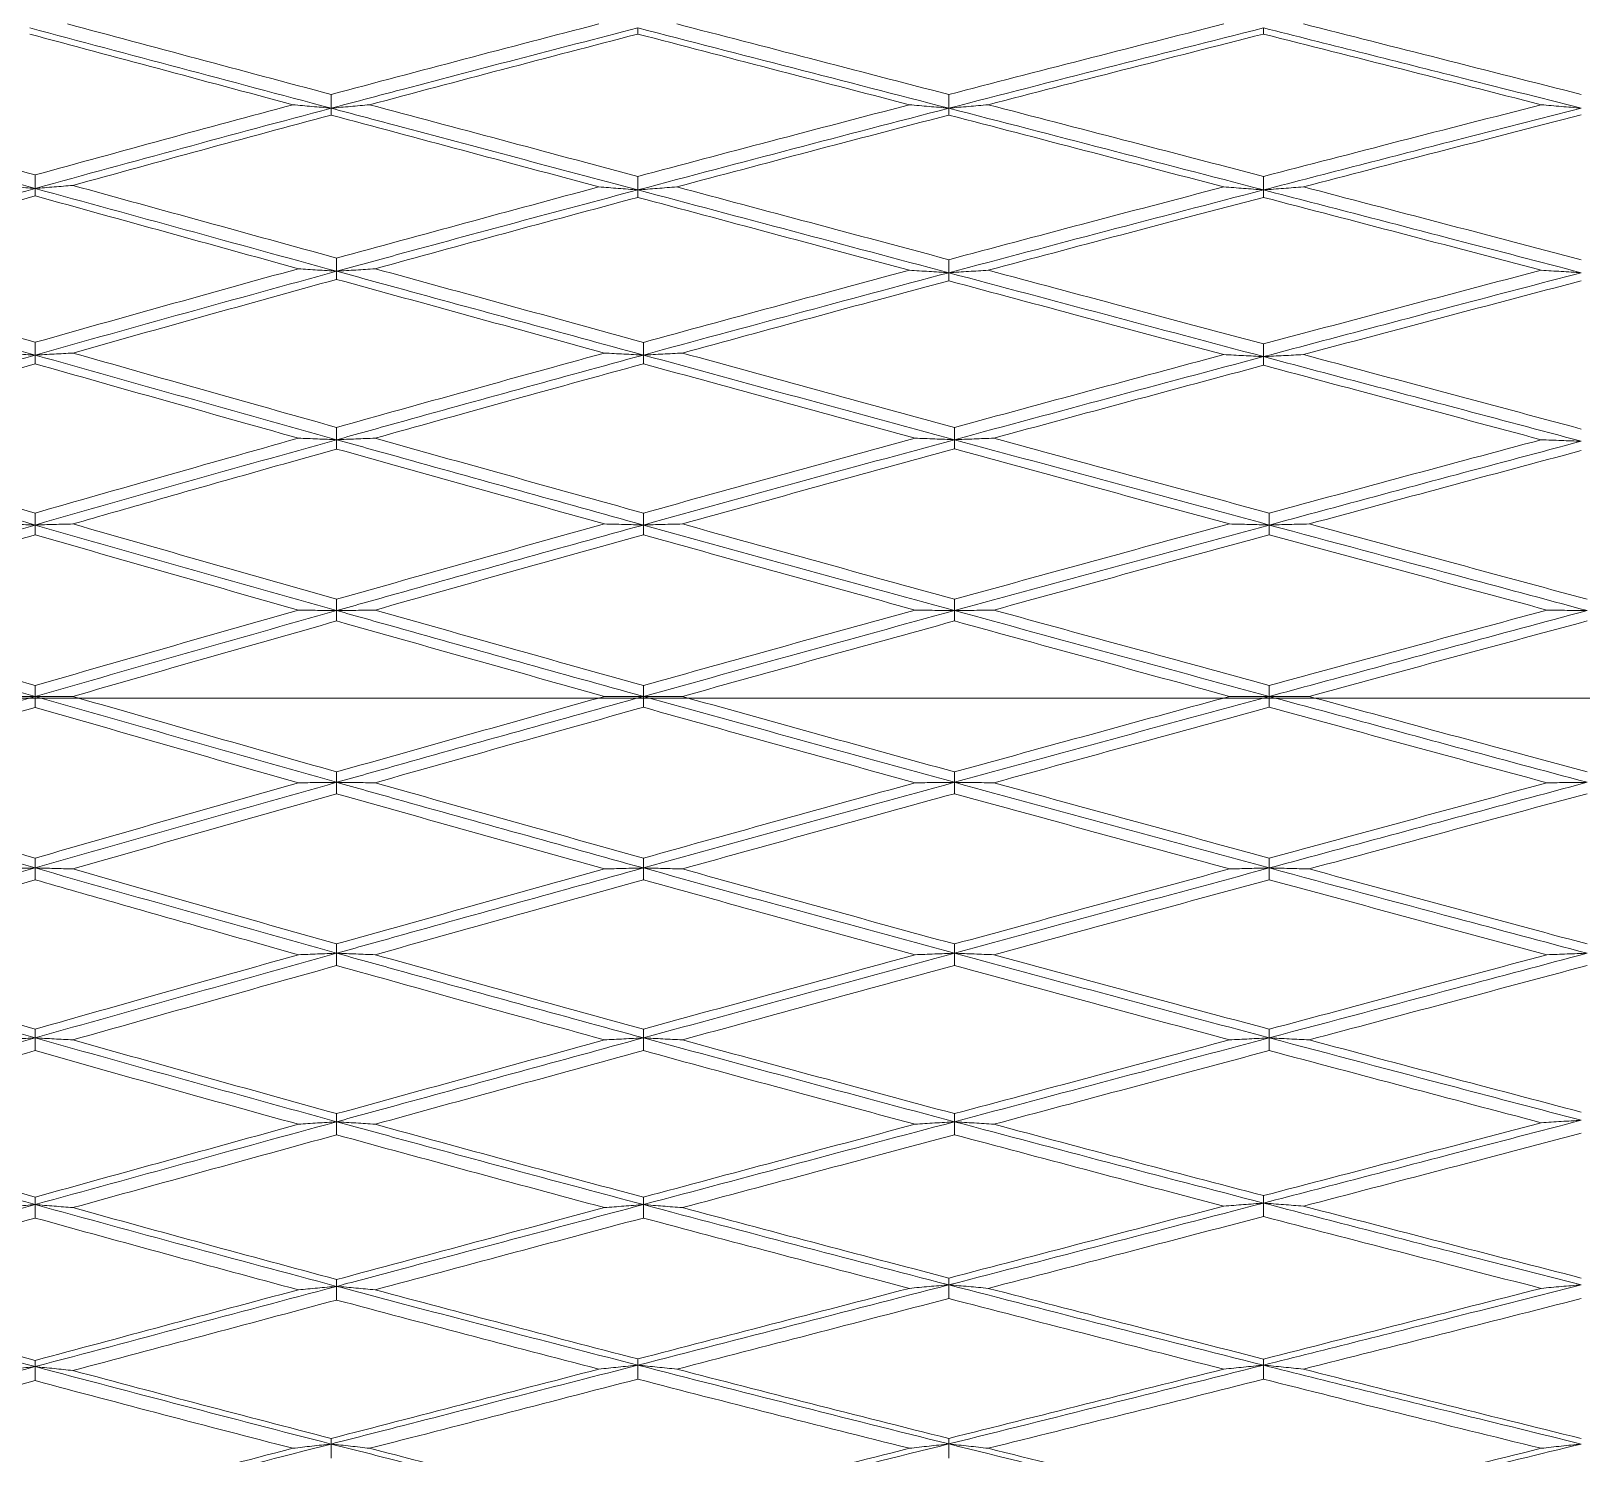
# Model space of a CAD drawing. Extents: x 4138 to 4928, y 0 to 579.
# Drawn here: x 4624.04 to 4638.78, y 193.85 to 207.39 of the extents above; entities that cross this region are included whole.
import ezdxf

# ---------------------------------------------------------------- set-up
doc = ezdxf.new("R2010")
doc.units = 0
doc.header["$LTSCALE"] = 10
doc.header["$MEASUREMENT"] = 0
doc.linetypes.add('CENTER', pattern=[2, 1.25, -0.25, 0.25, -0.25])
doc.layers.add('1', color=7, linetype='CONTINUOUS')
doc.layers.add('BODY', color=7, linetype='CONTINUOUS')

msp = doc.modelspace()

# ---------------------------------------------------------------- linework, layer by layer
at = {"layer": '1', "color": 7, "linetype": 'Continuous', "lineweight": 18}
for p, q in [((4624.437, 201.056), (4624.489, 201.041)), ((4629.441, 201.041), (4629.494, 201.056)), ((4630.288, 201.041), (4630.235, 201.056)), ((4635.386, 201.041), (4635.441, 201.056)), ((4636.253, 201.041), (4636.198, 201.056))]:
    msp.add_line(p, q, dxfattribs=at)
at = {"layer": '1', "color": 7, "linetype": 'Continuous', "lineweight": 13}
for p, q in [((4629.441, 201.041), (4624.489, 201.041)), ((4635.386, 201.041), (4630.288, 201.041)), ((4641.449, 201.041), (4636.253, 201.041))]:
    msp.add_line(p, q, dxfattribs=at)
at = {"layer": '1', "color": 7, "linetype": 'Continuous', "lineweight": 18}
for points in [[(4624.027, 207.416), (4624.974, 207.164), (4625.93, 206.909), (4626.894, 206.652)], [(4626.53, 206.685), (4626.095, 206.802), (4625.243, 207.031), (4624.426, 207.25), (4624.027, 207.357)], [(4626.894, 206.783), (4626.46, 206.899), (4625.607, 207.127), (4624.788, 207.346), (4624.386, 207.454)], [(4626.894, 206.783), (4627.311, 206.894), (4628.152, 207.118), (4629.009, 207.342), (4629.441, 207.454)], [(4629.811, 207.358), (4629.379, 207.245), (4628.522, 207.021), (4627.678, 206.797), (4627.26, 206.685)], [(4629.811, 207.358), (4629.811, 207.367), (4629.811, 207.387), (4629.811, 207.406), (4629.811, 207.416)], [(4632.77, 206.652), (4631.778, 206.909), (4630.791, 207.164), (4629.811, 207.416)], [(4632.395, 206.685), (4631.95, 206.801), (4631.074, 207.029), (4630.227, 207.249), (4629.811, 207.358)], [(4630.182, 207.454), (4630.6, 207.346), (4631.449, 207.126), (4632.325, 206.898), (4632.77, 206.783)], [(4632.77, 206.783), (4633.186, 206.891), (4634.038, 207.111), (4634.93, 207.338), (4635.386, 207.454)], [(4635.765, 207.416), (4634.762, 207.164), (4633.763, 206.909), (4632.77, 206.652)], [(4635.765, 207.358), (4635.309, 207.242), (4634.416, 207.014), (4633.563, 206.794), (4633.145, 206.685)], [(4635.765, 207.416), (4635.765, 207.406), (4635.765, 207.387), (4635.765, 207.367), (4635.765, 207.358)], [(4638.407, 206.685), (4637.958, 206.8), (4637.068, 207.027), (4636.197, 207.248), (4635.765, 207.358)], [(4636.144, 207.454), (4636.576, 207.344), (4637.45, 207.123), (4638.339, 206.897), (4638.788, 206.783)], [(4626.894, 206.652), (4626.894, 206.674), (4626.894, 206.717), (4626.894, 206.761), (4626.894, 206.783)], [(4632.77, 206.783), (4632.77, 206.761), (4632.77, 206.717), (4632.77, 206.674), (4632.77, 206.652)], [(4624.078, 205.889), (4623.131, 206.15), (4622.193, 206.409), (4621.265, 206.666)], [(4621.618, 206.699), (4622.029, 206.585), (4622.85, 206.357), (4623.669, 206.13), (4624.078, 206.017)], [(4624.078, 206.017), (4624.487, 206.13), (4625.305, 206.355), (4626.121, 206.576), (4626.53, 206.685)], [(4626.894, 206.652), (4625.947, 206.4), (4625.008, 206.145), (4624.078, 205.889)], [(4626.53, 206.685), (4626.59, 206.68), (4626.711, 206.669), (4626.833, 206.658), (4626.894, 206.652)], [(4627.26, 206.685), (4627.199, 206.68), (4627.077, 206.669), (4626.955, 206.658), (4626.894, 206.652)], [(4626.894, 206.652), (4626.894, 206.641), (4626.894, 206.62), (4626.894, 206.598), (4626.894, 206.587)], [(4629.811, 206.003), (4629.37, 206.121), (4628.503, 206.353), (4627.669, 206.576), (4627.26, 206.685)], [(4629.811, 206.003), (4630.223, 206.113), (4631.067, 206.337), (4631.946, 206.568), (4632.395, 206.685)], [(4632.77, 206.652), (4631.778, 206.395), (4630.791, 206.136), (4629.811, 205.875)], [(4632.77, 206.652), (4632.707, 206.658), (4632.582, 206.669), (4632.458, 206.68), (4632.395, 206.685)], [(4632.77, 206.652), (4632.833, 206.658), (4632.958, 206.669), (4633.083, 206.68), (4633.145, 206.685)], [(4632.77, 206.587), (4632.77, 206.598), (4632.77, 206.62), (4632.77, 206.641), (4632.77, 206.652)], [(4635.765, 205.875), (4634.762, 206.136), (4633.763, 206.395), (4632.77, 206.652)], [(4633.145, 206.685), (4633.57, 206.575), (4634.43, 206.351), (4635.316, 206.12), (4635.765, 206.003)], [(4635.765, 206.003), (4636.183, 206.112), (4637.042, 206.335), (4637.945, 206.567), (4638.407, 206.685)], [(4638.407, 206.685), (4638.47, 206.68), (4638.597, 206.669), (4638.724, 206.658), (4638.788, 206.652)], [(4626.894, 206.587), (4626.483, 206.477), (4625.661, 206.255), (4624.845, 206.03), (4624.437, 205.918)], [(4629.441, 205.904), (4629, 206.022), (4628.134, 206.254), (4627.302, 206.478), (4626.894, 206.587)], [(4632.77, 206.587), (4632.321, 206.47), (4631.441, 206.239), (4630.596, 206.014), (4630.182, 205.904)], [(4635.386, 205.904), (4634.937, 206.021), (4634.052, 206.253), (4633.193, 206.477), (4632.77, 206.587)], [(4638.788, 206.588), (4638.323, 206.469), (4637.418, 206.236), (4636.56, 206.013), (4636.144, 205.904)], [(4624.078, 205.889), (4624.078, 205.911), (4624.078, 205.953), (4624.078, 205.996), (4624.078, 206.017)], [(4624.078, 205.889), (4623.131, 205.628), (4622.193, 205.365), (4621.265, 205.101)], [(4623.719, 205.918), (4623.779, 205.913), (4623.898, 205.903), (4624.018, 205.894), (4624.078, 205.889)], [(4624.437, 205.918), (4624.377, 205.913), (4624.257, 205.903), (4624.138, 205.894), (4624.078, 205.889)], [(4624.078, 205.889), (4624.078, 205.877), (4624.078, 205.854), (4624.078, 205.83), (4624.078, 205.818)], [(4626.946, 205.101), (4625.982, 205.365), (4625.025, 205.628), (4624.078, 205.889)], [(4624.437, 205.918), (4624.855, 205.802), (4625.691, 205.572), (4626.528, 205.341), (4626.946, 205.226)], [(4626.946, 205.226), (4627.349, 205.336), (4628.167, 205.56), (4629.012, 205.788), (4629.441, 205.904)], [(4629.811, 205.875), (4629.749, 205.88), (4629.625, 205.889), (4629.502, 205.899), (4629.441, 205.904)], [(4629.811, 205.875), (4629.811, 205.896), (4629.811, 205.939), (4629.811, 205.982), (4629.811, 206.003)], [(4630.182, 205.904), (4630.12, 205.899), (4629.997, 205.889), (4629.873, 205.88), (4629.811, 205.875)], [(4629.811, 205.804), (4629.811, 205.816), (4629.811, 205.84), (4629.811, 205.863), (4629.811, 205.875)], [(4629.811, 205.875), (4630.791, 205.614), (4631.778, 205.351), (4632.77, 205.087)], [(4632.77, 205.211), (4632.323, 205.331), (4631.445, 205.566), (4630.598, 205.792), (4630.182, 205.904)], [(4632.77, 205.211), (4633.183, 205.322), (4634.032, 205.548), (4634.927, 205.783), (4635.386, 205.904)], [(4635.765, 205.875), (4634.762, 205.614), (4633.763, 205.351), (4632.77, 205.087)], [(4635.765, 205.875), (4635.702, 205.88), (4635.575, 205.889), (4635.449, 205.899), (4635.386, 205.904)], [(4635.765, 206.003), (4635.765, 205.981), (4635.765, 205.939), (4635.765, 205.896), (4635.765, 205.875)], [(4635.765, 205.875), (4635.828, 205.88), (4635.955, 205.889), (4636.081, 205.899), (4636.144, 205.904)], [(4635.765, 205.804), (4635.765, 205.816), (4635.765, 205.84), (4635.765, 205.863), (4635.765, 205.875)], [(4636.144, 205.904), (4636.573, 205.791), (4637.443, 205.564), (4638.336, 205.33), (4638.788, 205.211)], [(4624.078, 205.818), (4623.667, 205.704), (4622.846, 205.475), (4622.027, 205.242), (4621.618, 205.125)], [(4626.582, 205.125), (4626.163, 205.241), (4625.327, 205.472), (4624.494, 205.703), (4624.078, 205.818)], [(4629.811, 205.804), (4629.382, 205.689), (4628.537, 205.461), (4627.716, 205.236), (4627.312, 205.125)], [(4632.395, 205.111), (4631.948, 205.231), (4631.071, 205.466), (4630.225, 205.693), (4629.811, 205.804)], [(4635.765, 205.804), (4635.302, 205.683), (4634.403, 205.446), (4633.556, 205.221), (4633.145, 205.111)], [(4638.407, 205.111), (4637.954, 205.23), (4637.061, 205.465), (4636.193, 205.692), (4635.765, 205.804)], [(4626.946, 205.101), (4626.946, 205.122), (4626.946, 205.163), (4626.946, 205.205), (4626.946, 205.226)], [(4632.77, 205.087), (4632.77, 205.108), (4632.77, 205.149), (4632.77, 205.19), (4632.77, 205.211)], [(4621.265, 205.101), (4622.193, 204.837), (4623.131, 204.571), (4624.078, 204.304)], [(4624.078, 204.425), (4623.645, 204.547), (4622.803, 204.787), (4622.005, 205.014), (4621.618, 205.125)], [(4624.078, 204.425), (4624.488, 204.541), (4625.315, 204.774), (4626.157, 205.008), (4626.582, 205.125)], [(4626.946, 205.101), (4625.982, 204.837), (4625.025, 204.571), (4624.078, 204.304)], [(4626.946, 205.024), (4626.523, 204.907), (4625.681, 204.673), (4624.85, 204.44), (4624.437, 204.323)], [(4626.582, 205.125), (4626.642, 205.121), (4626.763, 205.113), (4626.885, 205.105), (4626.946, 205.101)], [(4627.312, 205.125), (4627.251, 205.121), (4627.13, 205.113), (4627.008, 205.105), (4626.946, 205.101)], [(4626.946, 205.101), (4626.946, 205.088), (4626.946, 205.063), (4626.946, 205.037), (4626.946, 205.024)], [(4629.494, 204.323), (4629.067, 204.44), (4628.215, 204.675), (4627.368, 204.908), (4626.946, 205.024)], [(4627.312, 205.125), (4627.735, 205.009), (4628.583, 204.776), (4629.436, 204.542), (4629.864, 204.424)], [(4629.864, 204.424), (4630.265, 204.534), (4631.087, 204.758), (4631.952, 204.992), (4632.395, 205.111)], [(4632.77, 205.087), (4631.795, 204.827), (4630.826, 204.566), (4629.864, 204.304)], [(4632.77, 205.01), (4632.325, 204.891), (4631.457, 204.657), (4630.635, 204.432), (4630.235, 204.323)], [(4632.77, 205.087), (4632.707, 205.091), (4632.582, 205.099), (4632.458, 205.107), (4632.395, 205.111)], [(4633.145, 205.111), (4633.083, 205.107), (4632.958, 205.099), (4632.833, 205.091), (4632.77, 205.087)], [(4632.77, 205.01), (4632.77, 205.023), (4632.77, 205.049), (4632.77, 205.074), (4632.77, 205.087)], [(4632.77, 205.087), (4633.763, 204.822), (4634.762, 204.556), (4635.765, 204.289)], [(4635.386, 204.308), (4634.935, 204.429), (4634.048, 204.667), (4633.191, 204.897), (4632.77, 205.01)], [(4635.765, 204.41), (4635.313, 204.531), (4634.425, 204.768), (4633.567, 204.998), (4633.145, 205.111)], [(4635.765, 204.41), (4636.206, 204.528), (4637.087, 204.763), (4637.967, 204.995), (4638.407, 205.111)], [(4638.788, 205.01), (4638.348, 204.894), (4637.467, 204.662), (4636.585, 204.426), (4636.144, 204.308)], [(4638.788, 205.087), (4638.724, 205.091), (4638.597, 205.099), (4638.47, 205.107), (4638.407, 205.111)], [(4624.078, 204.304), (4624.078, 204.324), (4624.078, 204.364), (4624.078, 204.405), (4624.078, 204.425)], [(4629.864, 204.304), (4629.864, 204.324), (4629.864, 204.364), (4629.864, 204.404), (4629.864, 204.424)], [(4635.765, 204.289), (4635.765, 204.309), (4635.765, 204.349), (4635.765, 204.39), (4635.765, 204.41)], [(4624.078, 204.304), (4623.131, 204.036), (4622.193, 203.768), (4621.265, 203.498)], [(4623.719, 204.323), (4623.779, 204.32), (4623.898, 204.313), (4624.018, 204.307), (4624.078, 204.304)], [(4624.437, 204.323), (4624.377, 204.32), (4624.257, 204.313), (4624.138, 204.307), (4624.078, 204.304)], [(4624.078, 204.304), (4624.078, 204.29), (4624.078, 204.262), (4624.078, 204.235), (4624.078, 204.221)], [(4624.078, 204.304), (4625.025, 204.036), (4625.982, 203.768), (4626.946, 203.498)], [(4626.946, 203.615), (4626.511, 203.738), (4625.657, 203.978), (4624.838, 204.209), (4624.437, 204.323)], [(4626.946, 203.615), (4627.34, 203.726), (4628.158, 203.954), (4629.038, 204.198), (4629.494, 204.323)], [(4629.494, 204.323), (4629.555, 204.32), (4629.678, 204.313), (4629.802, 204.307), (4629.864, 204.304)], [(4630.235, 204.323), (4630.173, 204.32), (4630.05, 204.313), (4629.926, 204.307), (4629.864, 204.304)], [(4629.864, 204.304), (4629.864, 204.29), (4629.864, 204.262), (4629.864, 204.235), (4629.864, 204.221)], [(4632.824, 203.498), (4631.831, 203.768), (4630.844, 204.036), (4629.864, 204.304)], [(4630.235, 204.323), (4630.662, 204.206), (4631.52, 203.971), (4632.388, 203.734), (4632.824, 203.615)], [(4632.824, 203.615), (4633.252, 203.732), (4634.106, 203.964), (4634.96, 204.194), (4635.386, 204.308)], [(4635.765, 204.289), (4634.78, 204.027), (4633.799, 203.763), (4632.824, 203.498)], [(4635.765, 204.289), (4635.702, 204.292), (4635.575, 204.299), (4635.449, 204.305), (4635.386, 204.308)], [(4636.144, 204.308), (4636.081, 204.305), (4635.955, 204.299), (4635.828, 204.292), (4635.765, 204.289)], [(4635.765, 204.207), (4635.765, 204.221), (4635.765, 204.248), (4635.765, 204.275), (4635.765, 204.289)], [(4638.788, 203.6), (4638.333, 203.722), (4637.438, 203.962), (4636.57, 204.194), (4636.144, 204.308)], [(4624.078, 204.221), (4623.669, 204.105), (4622.85, 203.871), (4622.029, 203.633), (4621.618, 203.513)], [(4624.078, 204.221), (4624.477, 204.107), (4625.294, 203.876), (4626.146, 203.635), (4626.582, 203.513)], [(4629.864, 204.221), (4629.406, 204.095), (4628.522, 203.851), (4627.704, 203.623), (4627.312, 203.513)], [(4632.449, 203.513), (4632.015, 203.632), (4631.15, 203.868), (4630.291, 204.104), (4629.864, 204.221)], [(4635.765, 204.207), (4635.338, 204.092), (4634.483, 203.862), (4633.627, 203.63), (4633.199, 203.513)], [(4638.407, 203.498), (4637.952, 203.62), (4637.057, 203.86), (4636.191, 204.093), (4635.765, 204.207)], [(4624.078, 202.801), (4623.672, 202.917), (4622.856, 203.153), (4622.032, 203.392), (4621.618, 203.513)], [(4624.078, 202.801), (4624.465, 202.912), (4625.269, 203.142), (4626.134, 203.387), (4626.582, 203.513)], [(4626.582, 203.513), (4626.642, 203.511), (4626.763, 203.506), (4626.885, 203.501), (4626.946, 203.498)], [(4626.946, 203.498), (4626.946, 203.518), (4626.946, 203.557), (4626.946, 203.596), (4626.946, 203.615)], [(4627.312, 203.513), (4627.251, 203.511), (4627.13, 203.506), (4627.008, 203.501), (4626.946, 203.498)], [(4629.864, 202.8), (4629.429, 202.921), (4628.568, 203.161), (4627.727, 203.396), (4627.312, 203.513)], [(4629.864, 202.8), (4630.295, 202.92), (4631.157, 203.159), (4632.018, 203.395), (4632.449, 203.513)], [(4632.449, 203.513), (4632.511, 203.511), (4632.636, 203.506), (4632.761, 203.501), (4632.824, 203.498)], [(4632.824, 203.498), (4632.824, 203.518), (4632.824, 203.557), (4632.824, 203.596), (4632.824, 203.615)], [(4633.199, 203.513), (4633.137, 203.511), (4633.012, 203.506), (4632.887, 203.501), (4632.824, 203.498)], [(4633.199, 203.513), (4633.63, 203.396), (4634.497, 203.159), (4635.376, 202.92), (4635.819, 202.8)], [(4621.265, 203.498), (4622.193, 203.229), (4623.131, 202.959), (4624.078, 202.687)], [(4626.946, 203.498), (4625.982, 203.229), (4625.025, 202.959), (4624.078, 202.687)], [(4626.946, 203.41), (4626.641, 203.324), (4626.048, 203.157), (4625.222, 202.922), (4624.694, 202.771), (4624.437, 202.697)], [(4626.946, 203.498), (4626.946, 203.484), (4626.946, 203.454), (4626.946, 203.425), (4626.946, 203.41)], [(4626.946, 203.41), (4627.361, 203.294), (4628.201, 203.058), (4629.06, 202.818), (4629.494, 202.697)], [(4632.824, 203.498), (4631.831, 203.229), (4630.844, 202.959), (4629.864, 202.687)], [(4632.824, 203.411), (4632.393, 203.293), (4631.53, 203.056), (4630.666, 202.817), (4630.235, 202.697)], [(4632.824, 203.498), (4632.824, 203.484), (4632.824, 203.454), (4632.824, 203.425), (4632.824, 203.411)], [(4635.819, 202.687), (4634.816, 202.959), (4633.817, 203.229), (4632.824, 203.498)], [(4635.441, 202.697), (4635, 202.817), (4634.124, 203.056), (4633.256, 203.293), (4632.824, 203.411)], [(4635.819, 202.8), (4636.251, 202.917), (4637.113, 203.151), (4637.976, 203.383), (4638.407, 203.498)], [(4638.788, 203.396), (4638.357, 203.28), (4637.494, 203.048), (4636.63, 202.814), (4636.198, 202.697)], [(4638.788, 203.484), (4638.724, 203.486), (4638.597, 203.491), (4638.47, 203.496), (4638.407, 203.498)], [(4624.078, 202.687), (4624.078, 202.706), (4624.078, 202.744), (4624.078, 202.782), (4624.078, 202.801)], [(4629.864, 202.687), (4629.864, 202.706), (4629.864, 202.744), (4629.864, 202.781), (4629.864, 202.8)], [(4635.819, 202.687), (4635.819, 202.706), (4635.819, 202.744), (4635.819, 202.781), (4635.819, 202.8)], [(4624.078, 202.687), (4623.131, 202.416), (4622.193, 202.145), (4621.265, 201.873)], [(4623.719, 202.697), (4623.779, 202.696), (4623.898, 202.692), (4624.018, 202.689), (4624.078, 202.687)], [(4624.437, 202.697), (4624.377, 202.696), (4624.257, 202.692), (4624.138, 202.689), (4624.078, 202.687)], [(4624.078, 202.687), (4624.078, 202.672), (4624.078, 202.641), (4624.078, 202.609), (4624.078, 202.594)], [(4624.078, 202.687), (4625.025, 202.416), (4625.982, 202.145), (4626.946, 201.873)], [(4626.946, 201.981), (4626.53, 202.099), (4625.694, 202.337), (4624.857, 202.577), (4624.437, 202.697)], [(4626.946, 201.981), (4627.371, 202.101), (4628.22, 202.341), (4629.069, 202.579), (4629.494, 202.697)], [(4629.494, 202.697), (4629.555, 202.696), (4629.678, 202.692), (4629.802, 202.689), (4629.864, 202.687)], [(4630.235, 202.697), (4630.173, 202.696), (4630.05, 202.692), (4629.926, 202.689), (4629.864, 202.687)], [(4629.864, 202.687), (4630.844, 202.416), (4631.831, 202.145), (4632.824, 201.873)], [(4629.864, 202.687), (4629.864, 202.672), (4629.864, 202.641), (4629.864, 202.61), (4629.864, 202.594)], [(4632.824, 201.981), (4632.39, 202.1), (4631.525, 202.339), (4630.664, 202.578), (4630.235, 202.697)], [(4632.824, 201.981), (4633.26, 202.101), (4634.132, 202.341), (4635.004, 202.579), (4635.441, 202.697)], [(4635.819, 202.687), (4634.816, 202.416), (4633.817, 202.145), (4632.824, 201.873)], [(4635.441, 202.697), (4635.503, 202.696), (4635.629, 202.692), (4635.756, 202.689), (4635.819, 202.687)], [(4635.819, 202.687), (4635.883, 202.689), (4636.009, 202.692), (4636.135, 202.696), (4636.198, 202.697)], [(4635.819, 202.594), (4635.819, 202.61), (4635.819, 202.641), (4635.819, 202.672), (4635.819, 202.687)], [(4636.198, 202.697), (4636.631, 202.58), (4637.506, 202.343), (4638.395, 202.102), (4638.843, 201.981)], [(4624.078, 202.594), (4623.803, 202.515), (4623.253, 202.356), (4622.438, 202.118), (4621.891, 201.958), (4621.618, 201.878)], [(4624.078, 202.594), (4624.494, 202.474), (4625.328, 202.235), (4626.164, 201.996), (4626.582, 201.878)], [(4629.864, 202.594), (4629.438, 202.476), (4628.587, 202.238), (4627.737, 201.998), (4627.312, 201.878)], [(4629.864, 202.594), (4630.294, 202.474), (4631.155, 202.235), (4632.018, 201.997), (4632.449, 201.878)], [(4635.819, 202.594), (4635.382, 202.476), (4634.509, 202.237), (4633.636, 201.998), (4633.199, 201.878)], [(4638.461, 201.878), (4638.016, 201.998), (4637.131, 202.238), (4636.255, 202.476), (4635.819, 202.594)], [(4626.946, 201.873), (4626.946, 201.891), (4626.946, 201.927), (4626.946, 201.963), (4626.946, 201.981)], [(4632.824, 201.873), (4632.824, 201.891), (4632.824, 201.927), (4632.824, 201.963), (4632.824, 201.981)], [(4621.265, 201.873), (4622.193, 201.601), (4623.131, 201.328), (4624.078, 201.056)], [(4621.618, 201.878), (4622.006, 201.763), (4622.805, 201.529), (4623.647, 201.285), (4624.078, 201.16)], [(4624.078, 201.16), (4624.495, 201.28), (4625.328, 201.52), (4626.164, 201.759), (4626.582, 201.878)], [(4626.946, 201.873), (4625.982, 201.601), (4625.025, 201.328), (4624.078, 201.056)], [(4626.946, 201.774), (4626.528, 201.655), (4625.691, 201.417), (4624.855, 201.177), (4624.437, 201.056)], [(4626.582, 201.878), (4626.642, 201.877), (4626.763, 201.875), (4626.885, 201.874), (4626.946, 201.873)], [(4627.312, 201.878), (4627.251, 201.877), (4627.13, 201.875), (4627.008, 201.874), (4626.946, 201.873)], [(4626.946, 201.873), (4626.946, 201.856), (4626.946, 201.823), (4626.946, 201.791), (4626.946, 201.774)], [(4626.946, 201.774), (4627.371, 201.654), (4628.221, 201.413), (4629.07, 201.175), (4629.494, 201.056)], [(4629.864, 201.16), (4629.437, 201.279), (4628.584, 201.518), (4627.735, 201.758), (4627.312, 201.878)], [(4629.864, 201.16), (4630.294, 201.28), (4631.156, 201.52), (4632.018, 201.759), (4632.449, 201.878)], [(4632.824, 201.873), (4631.831, 201.601), (4630.844, 201.328), (4629.864, 201.056)], [(4632.824, 201.774), (4632.392, 201.655), (4631.528, 201.416), (4630.666, 201.176), (4630.235, 201.056)], [(4632.449, 201.878), (4632.511, 201.877), (4632.636, 201.875), (4632.761, 201.874), (4632.824, 201.873)], [(4633.199, 201.878), (4633.137, 201.877), (4633.012, 201.875), (4632.887, 201.874), (4632.824, 201.873)], [(4632.824, 201.873), (4632.824, 201.856), (4632.824, 201.824), (4632.824, 201.791), (4632.824, 201.774)], [(4632.824, 201.873), (4633.817, 201.601), (4634.816, 201.328), (4635.819, 201.056)], [(4632.824, 201.774), (4633.271, 201.651), (4634.155, 201.408), (4635.016, 201.172), (4635.441, 201.056)], [(4635.819, 201.159), (4635.39, 201.277), (4634.525, 201.513), (4633.644, 201.755), (4633.199, 201.878)], [(4635.819, 201.159), (4636.251, 201.277), (4637.123, 201.515), (4638.012, 201.756), (4638.461, 201.878)], [(4636.198, 201.056), (4636.63, 201.174), (4637.503, 201.412), (4638.394, 201.653), (4638.843, 201.774)], [(4638.843, 201.873), (4638.779, 201.874), (4638.652, 201.875), (4638.525, 201.877), (4638.461, 201.878)], [(4624.078, 201.056), (4624.078, 201.073), (4624.078, 201.108), (4624.078, 201.143), (4624.078, 201.16)], [(4629.864, 201.056), (4629.864, 201.073), (4629.864, 201.108), (4629.864, 201.142), (4629.864, 201.16)], [(4635.819, 201.056), (4635.819, 201.073), (4635.819, 201.108), (4635.819, 201.142), (4635.819, 201.159)], [(4624.078, 201.056), (4623.131, 200.784), (4622.193, 200.511), (4621.265, 200.239)], [(4623.719, 201.056), (4623.779, 201.056), (4623.898, 201.056), (4624.018, 201.056), (4624.078, 201.056)], [(4624.078, 201.056), (4624.078, 201.039), (4624.078, 201.004), (4624.078, 200.97), (4624.078, 200.952)], [(4624.437, 201.056), (4624.377, 201.056), (4624.257, 201.056), (4624.138, 201.056), (4624.078, 201.056)], [(4624.078, 201.056), (4625.025, 200.784), (4625.982, 200.511), (4626.946, 200.239)], [(4624.489, 201.041), (4624.898, 200.923), (4625.716, 200.688), (4626.536, 200.455), (4626.946, 200.338)], [(4626.946, 200.338), (4627.36, 200.455), (4628.19, 200.69), (4629.023, 200.924), (4629.441, 201.041)], [(4629.494, 201.056), (4629.555, 201.056), (4629.678, 201.056), (4629.802, 201.056), (4629.864, 201.056)], [(4629.864, 201.056), (4629.864, 201.039), (4629.864, 201.004), (4629.864, 200.97), (4629.864, 200.953)], [(4630.235, 201.056), (4630.173, 201.056), (4630.05, 201.056), (4629.926, 201.056), (4629.864, 201.056)], [(4629.864, 201.056), (4630.844, 200.784), (4631.831, 200.511), (4632.824, 200.239)], [(4630.288, 201.041), (4630.71, 200.923), (4631.555, 200.688), (4632.401, 200.455), (4632.824, 200.338)], [(4635.819, 201.056), (4634.816, 200.784), (4633.817, 200.511), (4632.824, 200.239)], [(4632.824, 200.338), (4633.263, 200.459), (4634.129, 200.697), (4634.971, 200.928), (4635.386, 201.041)], [(4635.441, 201.056), (4635.503, 201.056), (4635.629, 201.056), (4635.756, 201.056), (4635.819, 201.056)], [(4635.819, 201.056), (4635.819, 201.039), (4635.819, 201.004), (4635.819, 200.97), (4635.819, 200.953)], [(4636.198, 201.056), (4636.135, 201.056), (4636.009, 201.056), (4635.883, 201.056), (4635.819, 201.056)], [(4636.253, 201.041), (4636.676, 200.926), (4637.531, 200.693), (4638.403, 200.457), (4638.843, 200.338)], [(4624.078, 200.952), (4623.646, 200.827), (4622.804, 200.583), (4622.006, 200.349), (4621.618, 200.235)], [(4626.582, 200.235), (4626.164, 200.353), (4625.328, 200.592), (4624.495, 200.832), (4624.078, 200.952)], [(4629.864, 200.953), (4629.439, 200.834), (4628.588, 200.595), (4627.737, 200.355), (4627.312, 200.235)], [(4632.449, 200.235), (4632.018, 200.354), (4631.156, 200.592), (4630.294, 200.832), (4629.864, 200.953)], [(4635.819, 200.953), (4635.392, 200.836), (4634.529, 200.6), (4633.646, 200.357), (4633.199, 200.235)], [(4638.461, 200.235), (4638.012, 200.356), (4637.123, 200.597), (4636.251, 200.835), (4635.819, 200.953)], [(4626.946, 200.239), (4626.946, 200.256), (4626.946, 200.289), (4626.946, 200.322), (4626.946, 200.338)], [(4632.824, 200.239), (4632.824, 200.256), (4632.824, 200.289), (4632.824, 200.321), (4632.824, 200.338)], [(4621.265, 200.239), (4622.193, 199.967), (4623.131, 199.696), (4624.078, 199.424)], [(4621.618, 200.235), (4622.016, 200.117), (4622.824, 199.881), (4623.656, 199.64), (4624.078, 199.518)], [(4626.946, 200.239), (4625.982, 199.967), (4625.025, 199.696), (4624.078, 199.424)], [(4624.078, 199.518), (4624.496, 199.639), (4625.331, 199.878), (4626.165, 200.116), (4626.582, 200.235)], [(4626.946, 200.131), (4626.528, 200.012), (4625.691, 199.774), (4624.855, 199.535), (4624.437, 199.415)], [(4626.582, 200.235), (4626.642, 200.235), (4626.763, 200.237), (4626.885, 200.238), (4626.946, 200.239)], [(4626.946, 200.131), (4626.946, 200.149), (4626.946, 200.185), (4626.946, 200.221), (4626.946, 200.239)], [(4626.946, 200.239), (4627.008, 200.238), (4627.13, 200.237), (4627.251, 200.235), (4627.312, 200.235)], [(4629.494, 199.415), (4629.069, 199.533), (4628.219, 199.771), (4627.37, 200.011), (4626.946, 200.131)], [(4627.312, 200.235), (4627.737, 200.114), (4628.587, 199.875), (4629.438, 199.637), (4629.864, 199.518)], [(4632.824, 200.239), (4631.831, 199.967), (4630.844, 199.696), (4629.864, 199.424)], [(4629.864, 199.518), (4630.305, 199.641), (4631.176, 199.883), (4632.028, 200.118), (4632.449, 200.235)], [(4632.824, 200.131), (4632.399, 200.014), (4631.543, 199.778), (4630.673, 199.537), (4630.235, 199.415)], [(4632.449, 200.235), (4632.511, 200.235), (4632.636, 200.237), (4632.761, 200.238), (4632.824, 200.239)], [(4632.824, 200.131), (4632.824, 200.149), (4632.824, 200.185), (4632.824, 200.221), (4632.824, 200.239)], [(4632.824, 200.239), (4633.817, 199.967), (4634.816, 199.696), (4635.819, 199.424)], [(4632.824, 200.239), (4632.887, 200.238), (4633.012, 200.237), (4633.137, 200.235), (4633.199, 200.235)], [(4635.441, 199.415), (4635.004, 199.534), (4634.132, 199.772), (4633.26, 200.011), (4632.824, 200.131)], [(4633.199, 200.235), (4633.636, 200.114), (4634.509, 199.875), (4635.382, 199.637), (4635.819, 199.518)], [(4635.819, 199.518), (4636.254, 199.636), (4637.128, 199.873), (4638.015, 200.114), (4638.461, 200.235)], [(4638.843, 200.131), (4638.393, 200.01), (4637.502, 199.768), (4636.63, 199.532), (4636.198, 199.415)], [(4638.461, 200.235), (4638.525, 200.235), (4638.652, 200.237), (4638.779, 200.238), (4638.843, 200.239)], [(4624.078, 199.424), (4623.131, 199.153), (4622.193, 198.883), (4621.265, 198.613)], [(4623.719, 199.415), (4623.779, 199.416), (4623.898, 199.42), (4624.018, 199.423), (4624.078, 199.424)], [(4624.078, 199.424), (4624.078, 199.44), (4624.078, 199.471), (4624.078, 199.503), (4624.078, 199.518)], [(4624.078, 199.312), (4624.078, 199.33), (4624.078, 199.368), (4624.078, 199.406), (4624.078, 199.424)], [(4624.078, 199.424), (4625.025, 199.153), (4625.982, 198.883), (4626.946, 198.613)], [(4624.078, 199.424), (4624.138, 199.423), (4624.257, 199.42), (4624.377, 199.416), (4624.437, 199.415)], [(4624.437, 199.415), (4624.846, 199.297), (4625.674, 199.061), (4626.519, 198.822), (4626.946, 198.702)], [(4626.946, 198.702), (4627.372, 198.821), (4628.222, 199.06), (4629.07, 199.297), (4629.494, 199.415)], [(4629.494, 199.415), (4629.555, 199.416), (4629.678, 199.42), (4629.802, 199.423), (4629.864, 199.424)], [(4629.864, 199.424), (4629.864, 199.44), (4629.864, 199.471), (4629.864, 199.502), (4629.864, 199.518)], [(4629.864, 199.312), (4629.864, 199.331), (4629.864, 199.368), (4629.864, 199.406), (4629.864, 199.424)], [(4629.864, 199.424), (4630.844, 199.153), (4631.831, 198.883), (4632.824, 198.613)], [(4629.864, 199.424), (4629.926, 199.423), (4630.05, 199.42), (4630.173, 199.416), (4630.235, 199.415)], [(4630.235, 199.415), (4630.666, 199.295), (4631.529, 199.056), (4632.392, 198.819), (4632.824, 198.701)], [(4635.819, 199.424), (4634.816, 199.153), (4633.817, 198.883), (4632.824, 198.613)], [(4632.824, 198.701), (4633.255, 198.819), (4634.123, 199.056), (4635, 199.295), (4635.441, 199.415)], [(4635.441, 199.415), (4635.503, 199.416), (4635.629, 199.42), (4635.756, 199.423), (4635.819, 199.424)], [(4635.819, 199.424), (4635.819, 199.44), (4635.819, 199.471), (4635.819, 199.502), (4635.819, 199.518)], [(4635.819, 199.312), (4635.819, 199.331), (4635.819, 199.368), (4635.819, 199.406), (4635.819, 199.424)], [(4635.819, 199.424), (4635.883, 199.423), (4636.009, 199.42), (4636.135, 199.416), (4636.198, 199.415)], [(4636.198, 199.415), (4636.639, 199.295), (4637.521, 199.057), (4638.402, 198.819), (4638.843, 198.701)], [(4624.078, 199.312), (4623.668, 199.194), (4622.848, 198.957), (4622.028, 198.719), (4621.618, 198.599)], [(4626.582, 198.599), (4626.283, 198.683), (4625.699, 198.848), (4624.871, 199.084), (4624.338, 199.237), (4624.078, 199.312)], [(4629.864, 199.312), (4629.439, 199.193), (4628.588, 198.956), (4627.737, 198.718), (4627.312, 198.599)], [(4632.449, 198.599), (4632.018, 198.717), (4631.156, 198.953), (4630.295, 199.192), (4629.864, 199.312)], [(4635.819, 199.312), (4635.376, 199.192), (4634.497, 198.953), (4633.63, 198.716), (4633.199, 198.599)], [(4638.461, 198.599), (4638.021, 198.717), (4637.141, 198.954), (4636.26, 199.192), (4635.819, 199.312)], [(4626.946, 198.702), (4626.946, 198.687), (4626.946, 198.657), (4626.946, 198.628), (4626.946, 198.613)], [(4632.824, 198.701), (4632.824, 198.687), (4632.824, 198.657), (4632.824, 198.628), (4632.824, 198.613)], [(4621.265, 198.613), (4622.193, 198.344), (4623.131, 198.075), (4624.078, 197.808)], [(4621.618, 198.599), (4622.029, 198.479), (4622.85, 198.241), (4623.669, 198.007), (4624.078, 197.891)], [(4626.946, 198.613), (4625.982, 198.344), (4625.025, 198.075), (4624.078, 197.808)], [(4624.078, 197.891), (4624.479, 198.005), (4625.297, 198.237), (4626.148, 198.477), (4626.582, 198.599)], [(4626.946, 198.496), (4626.511, 198.374), (4625.657, 198.134), (4624.838, 197.902), (4624.437, 197.789)], [(4626.946, 198.613), (4626.885, 198.611), (4626.763, 198.606), (4626.642, 198.601), (4626.582, 198.599)], [(4626.946, 198.496), (4626.946, 198.516), (4626.946, 198.555), (4626.946, 198.594), (4626.946, 198.613)], [(4626.946, 198.613), (4627.008, 198.611), (4627.13, 198.606), (4627.251, 198.601), (4627.312, 198.599)], [(4629.494, 197.789), (4629.036, 197.915), (4628.153, 198.159), (4627.338, 198.387), (4626.946, 198.496)], [(4627.312, 198.599), (4627.73, 198.482), (4628.573, 198.246), (4629.431, 198.009), (4629.864, 197.89)], [(4632.824, 198.613), (4631.831, 198.344), (4630.844, 198.075), (4629.864, 197.808)], [(4629.864, 197.89), (4630.29, 198.008), (4631.147, 198.243), (4632.013, 198.48), (4632.449, 198.599)], [(4632.824, 198.497), (4632.386, 198.377), (4631.517, 198.14), (4630.66, 197.905), (4630.235, 197.789)], [(4632.824, 198.613), (4632.761, 198.611), (4632.636, 198.606), (4632.511, 198.601), (4632.449, 198.599)], [(4632.824, 198.497), (4632.824, 198.516), (4632.824, 198.555), (4632.824, 198.594), (4632.824, 198.613)], [(4632.824, 198.613), (4633.817, 198.344), (4634.816, 198.075), (4635.819, 197.808)], [(4632.824, 198.613), (4632.887, 198.611), (4633.012, 198.606), (4633.137, 198.601), (4633.199, 198.599)], [(4635.441, 197.789), (4635.005, 197.906), (4634.133, 198.141), (4633.26, 198.378), (4632.824, 198.497)], [(4633.199, 198.599), (4633.636, 198.48), (4634.51, 198.243), (4635.383, 198.007), (4635.819, 197.89)], [(4635.819, 197.89), (4636.244, 198.004), (4637.109, 198.236), (4638.006, 198.477), (4638.461, 198.599)], [(4638.843, 198.497), (4638.386, 198.374), (4637.488, 198.134), (4636.623, 197.902), (4636.198, 197.789)], [(4638.843, 198.613), (4638.779, 198.611), (4638.652, 198.606), (4638.525, 198.601), (4638.461, 198.599)], [(4624.078, 197.808), (4623.131, 197.541), (4622.193, 197.275), (4621.265, 197.01)], [(4624.078, 197.808), (4624.018, 197.805), (4623.898, 197.798), (4623.779, 197.792), (4623.719, 197.789)], [(4624.078, 197.891), (4624.078, 197.877), (4624.078, 197.849), (4624.078, 197.822), (4624.078, 197.808)], [(4624.078, 197.687), (4624.078, 197.707), (4624.078, 197.747), (4624.078, 197.788), (4624.078, 197.808)], [(4624.078, 197.808), (4625.025, 197.541), (4625.982, 197.275), (4626.946, 197.01)], [(4624.078, 197.808), (4624.138, 197.805), (4624.257, 197.798), (4624.377, 197.792), (4624.437, 197.789)], [(4624.437, 197.789), (4624.851, 197.672), (4625.684, 197.437), (4626.524, 197.204), (4626.946, 197.087)], [(4626.946, 197.087), (4627.369, 197.204), (4628.217, 197.437), (4629.068, 197.672), (4629.494, 197.789)], [(4629.864, 197.808), (4629.802, 197.805), (4629.678, 197.798), (4629.555, 197.792), (4629.494, 197.789)], [(4629.864, 197.89), (4629.864, 197.877), (4629.864, 197.849), (4629.864, 197.822), (4629.864, 197.808)], [(4629.864, 197.687), (4629.864, 197.707), (4629.864, 197.748), (4629.864, 197.788), (4629.864, 197.808)], [(4629.864, 197.808), (4630.844, 197.541), (4631.831, 197.275), (4632.824, 197.01)], [(4629.864, 197.808), (4629.926, 197.805), (4630.05, 197.798), (4630.173, 197.792), (4630.235, 197.789)], [(4630.235, 197.789), (4630.66, 197.672), (4631.518, 197.439), (4632.387, 197.204), (4632.824, 197.087)], [(4632.824, 197.01), (4633.817, 197.275), (4634.816, 197.541), (4635.819, 197.808)], [(4632.824, 197.087), (4633.243, 197.199), (4634.099, 197.429), (4634.988, 197.667), (4635.441, 197.789)], [(4635.819, 197.808), (4635.756, 197.805), (4635.629, 197.798), (4635.503, 197.792), (4635.441, 197.789)], [(4635.819, 197.89), (4635.819, 197.877), (4635.819, 197.849), (4635.819, 197.822), (4635.819, 197.808)], [(4635.819, 197.808), (4635.819, 197.788), (4635.819, 197.748), (4635.819, 197.707), (4635.819, 197.687)], [(4636.198, 197.789), (4636.135, 197.792), (4636.009, 197.798), (4635.883, 197.805), (4635.819, 197.808)], [(4636.198, 197.789), (4636.63, 197.673), (4637.494, 197.443), (4638.357, 197.215), (4638.788, 197.101)], [(4624.078, 197.687), (4623.642, 197.563), (4622.796, 197.323), (4622.002, 197.096), (4621.618, 196.986)], [(4626.582, 196.986), (4626.161, 197.102), (4625.324, 197.335), (4624.492, 197.569), (4624.078, 197.687)], [(4629.864, 197.687), (4629.434, 197.569), (4628.578, 197.334), (4627.732, 197.102), (4627.312, 196.986)], [(4632.449, 196.986), (4631.996, 197.108), (4631.111, 197.347), (4630.272, 197.575), (4629.864, 197.687)], [(4635.819, 197.687), (4635.367, 197.566), (4634.478, 197.328), (4633.62, 197.099), (4633.199, 196.986)], [(4638.407, 197.001), (4637.976, 197.114), (4637.114, 197.342), (4636.251, 197.572), (4635.819, 197.687)], [(4626.946, 197.087), (4626.946, 197.074), (4626.946, 197.048), (4626.946, 197.023), (4626.946, 197.01)], [(4632.824, 197.087), (4632.824, 197.074), (4632.824, 197.048), (4632.824, 197.023), (4632.824, 197.01)], [(4638.407, 197.001), (4638.47, 197.005), (4638.597, 197.013), (4638.724, 197.02), (4638.788, 197.024)], [(4621.265, 197.01), (4622.193, 196.746), (4623.131, 196.483), (4624.078, 196.222)], [(4621.618, 196.986), (4622.03, 196.868), (4622.851, 196.635), (4623.67, 196.406), (4624.078, 196.293)], [(4626.946, 197.01), (4625.982, 196.746), (4625.025, 196.483), (4624.078, 196.222)], [(4624.078, 196.293), (4624.494, 196.408), (4625.327, 196.639), (4626.163, 196.87), (4626.582, 196.986)], [(4626.946, 196.886), (4626.527, 196.77), (4625.689, 196.539), (4624.854, 196.308), (4624.437, 196.193)], [(4626.946, 197.01), (4626.885, 197.006), (4626.763, 196.998), (4626.642, 196.99), (4626.582, 196.986)], [(4626.946, 196.886), (4626.946, 196.906), (4626.946, 196.948), (4626.946, 196.989), (4626.946, 197.01)], [(4626.946, 197.01), (4627.008, 197.006), (4627.13, 196.998), (4627.251, 196.99), (4627.312, 196.986)], [(4629.494, 196.193), (4629.06, 196.31), (4628.201, 196.542), (4627.361, 196.771), (4626.946, 196.886)], [(4627.312, 196.986), (4627.727, 196.872), (4628.567, 196.642), (4629.428, 196.409), (4629.864, 196.292)], [(4629.864, 196.222), (4630.844, 196.483), (4631.831, 196.746), (4632.824, 197.01)], [(4629.864, 196.292), (4630.278, 196.404), (4631.123, 196.63), (4632.002, 196.866), (4632.449, 196.986)], [(4632.824, 196.886), (4632.377, 196.766), (4631.498, 196.531), (4630.651, 196.304), (4630.235, 196.193)], [(4632.824, 197.01), (4632.761, 197.006), (4632.636, 196.998), (4632.511, 196.99), (4632.449, 196.986)], [(4632.824, 197.01), (4632.824, 196.989), (4632.824, 196.948), (4632.824, 196.906), (4632.824, 196.886)], [(4632.824, 197.01), (4633.799, 196.75), (4634.78, 196.492), (4635.765, 196.236)], [(4633.199, 196.986), (4633.137, 196.99), (4633.012, 196.998), (4632.887, 197.006), (4632.824, 197.01)], [(4635.386, 196.207), (4634.936, 196.325), (4634.059, 196.557), (4633.228, 196.778), (4632.824, 196.886)], [(4633.199, 196.986), (4633.628, 196.871), (4634.485, 196.643), (4635.339, 196.418), (4635.765, 196.307)], [(4635.765, 196.307), (4636.192, 196.419), (4637.059, 196.646), (4637.953, 196.881), (4638.407, 197.001)], [(4636.144, 196.207), (4636.573, 196.319), (4637.442, 196.547), (4638.336, 196.781), (4638.788, 196.9)], [(4624.078, 196.293), (4624.078, 196.281), (4624.078, 196.257), (4624.078, 196.233), (4624.078, 196.222)], [(4629.864, 196.292), (4629.864, 196.281), (4629.864, 196.257), (4629.864, 196.233), (4629.864, 196.222)], [(4635.765, 196.236), (4635.765, 196.248), (4635.765, 196.271), (4635.765, 196.295), (4635.765, 196.307)], [(4624.078, 196.222), (4623.131, 195.961), (4622.193, 195.701), (4621.265, 195.444)], [(4624.078, 196.222), (4624.018, 196.217), (4623.898, 196.207), (4623.779, 196.198), (4623.719, 196.193)], [(4624.078, 196.094), (4624.078, 196.115), (4624.078, 196.158), (4624.078, 196.2), (4624.078, 196.222)], [(4624.078, 196.222), (4625.025, 195.961), (4625.982, 195.701), (4626.946, 195.444)], [(4624.078, 196.222), (4624.138, 196.217), (4624.257, 196.207), (4624.377, 196.198), (4624.437, 196.193)], [(4624.437, 196.193), (4624.856, 196.077), (4625.693, 195.847), (4626.529, 195.621), (4626.946, 195.509)], [(4626.946, 195.509), (4627.354, 195.619), (4628.186, 195.842), (4629.052, 196.075), (4629.494, 196.193)], [(4629.864, 196.222), (4629.802, 196.217), (4629.678, 196.207), (4629.555, 196.198), (4629.494, 196.193)], [(4629.864, 196.222), (4629.864, 196.2), (4629.864, 196.158), (4629.864, 196.115), (4629.864, 196.094)], [(4629.864, 196.222), (4630.826, 195.965), (4631.795, 195.711), (4632.77, 195.458)], [(4630.235, 196.193), (4630.173, 196.198), (4630.05, 196.207), (4629.926, 196.217), (4629.864, 196.222)], [(4630.235, 196.193), (4630.64, 196.085), (4631.467, 195.865), (4632.33, 195.638), (4632.77, 195.523)], [(4635.765, 196.236), (4634.762, 195.975), (4633.763, 195.715), (4632.77, 195.458)], [(4632.77, 195.523), (4633.193, 195.633), (4634.052, 195.858), (4634.937, 196.09), (4635.386, 196.207)], [(4635.386, 196.207), (4635.449, 196.212), (4635.575, 196.222), (4635.702, 196.231), (4635.765, 196.236)], [(4635.765, 196.108), (4635.765, 196.13), (4635.765, 196.172), (4635.765, 196.215), (4635.765, 196.236)], [(4635.765, 196.236), (4635.828, 196.231), (4635.955, 196.222), (4636.081, 196.212), (4636.144, 196.207)], [(4636.144, 196.207), (4636.586, 196.092), (4637.469, 195.862), (4638.349, 195.635), (4638.788, 195.523)], [(4624.078, 196.094), (4623.667, 195.98), (4622.846, 195.753), (4622.027, 195.525), (4621.618, 195.411)], [(4626.582, 195.411), (4626.165, 195.523), (4625.33, 195.749), (4624.496, 195.978), (4624.078, 196.094)], [(4629.864, 196.094), (4629.422, 195.976), (4628.555, 195.744), (4627.721, 195.521), (4627.312, 195.411)], [(4632.395, 195.425), (4631.956, 195.54), (4631.095, 195.766), (4630.268, 195.986), (4629.864, 196.094)], [(4633.145, 195.425), (4633.569, 195.535), (4634.429, 195.759), (4635.315, 195.991), (4635.765, 196.108)], [(4638.407, 195.425), (4637.943, 195.544), (4637.039, 195.777), (4636.182, 195.999), (4635.765, 196.108)], [(4621.265, 195.444), (4622.193, 195.187), (4623.131, 194.933), (4624.078, 194.68)], [(4621.618, 195.411), (4622.011, 195.302), (4622.814, 195.081), (4623.651, 194.854), (4624.078, 194.739)], [(4624.078, 194.68), (4625.025, 194.933), (4625.982, 195.187), (4626.946, 195.444)], [(4624.078, 194.739), (4624.478, 194.846), (4625.295, 195.066), (4626.147, 195.295), (4626.582, 195.411)], [(4626.946, 195.444), (4626.885, 195.439), (4626.763, 195.428), (4626.642, 195.417), (4626.582, 195.411)], [(4626.946, 195.509), (4626.946, 195.498), (4626.946, 195.477), (4626.946, 195.455), (4626.946, 195.444)], [(4626.946, 195.444), (4626.946, 195.423), (4626.946, 195.379), (4626.946, 195.335), (4626.946, 195.314)], [(4627.312, 195.411), (4627.251, 195.417), (4627.13, 195.428), (4627.008, 195.439), (4626.946, 195.444)], [(4627.312, 195.411), (4627.717, 195.303), (4628.539, 195.085), (4629.383, 194.864), (4629.811, 194.753)], [(4632.77, 195.458), (4631.778, 195.201), (4630.791, 194.946), (4629.811, 194.694)], [(4629.811, 194.753), (4630.227, 194.861), (4631.073, 195.081), (4631.95, 195.309), (4632.395, 195.425)], [(4632.395, 195.425), (4632.458, 195.431), (4632.582, 195.442), (4632.707, 195.453), (4632.77, 195.458)], [(4632.77, 195.458), (4632.77, 195.469), (4632.77, 195.491), (4632.77, 195.512), (4632.77, 195.523)], [(4632.77, 195.328), (4632.77, 195.35), (4632.77, 195.393), (4632.77, 195.437), (4632.77, 195.458)], [(4632.77, 195.458), (4633.763, 195.201), (4634.762, 194.946), (4635.765, 194.694)], [(4632.77, 195.458), (4632.833, 195.453), (4632.958, 195.442), (4633.083, 195.431), (4633.145, 195.425)], [(4633.145, 195.425), (4633.563, 195.317), (4634.418, 195.096), (4635.31, 194.868), (4635.765, 194.752)], [(4635.765, 194.752), (4636.197, 194.862), (4637.068, 195.084), (4637.958, 195.31), (4638.407, 195.425)], [(4638.407, 195.425), (4638.47, 195.431), (4638.597, 195.442), (4638.724, 195.453), (4638.788, 195.458)], [(4626.946, 195.314), (4626.512, 195.197), (4625.659, 194.969), (4624.839, 194.75), (4624.437, 194.643)], [(4629.441, 194.656), (4629.015, 194.767), (4628.173, 194.987), (4627.352, 195.205), (4626.946, 195.314)], [(4630.182, 194.656), (4630.599, 194.764), (4631.447, 194.984), (4632.324, 195.212), (4632.77, 195.328)], [(4635.386, 194.656), (4634.932, 194.772), (4634.042, 194.999), (4633.188, 195.219), (4632.77, 195.328)], [(4638.788, 195.328), (4638.339, 195.213), (4637.45, 194.987), (4636.576, 194.766), (4636.144, 194.656)], [(4621.265, 193.931), (4622.193, 194.178), (4623.131, 194.428), (4624.078, 194.68)], [(4624.078, 194.68), (4624.018, 194.674), (4623.898, 194.662), (4623.779, 194.649), (4623.719, 194.643)], [(4624.078, 194.739), (4624.078, 194.729), (4624.078, 194.71), (4624.078, 194.69), (4624.078, 194.68)], [(4624.078, 194.68), (4624.078, 194.658), (4624.078, 194.613), (4624.078, 194.569), (4624.078, 194.547)], [(4624.078, 194.68), (4625.008, 194.433), (4625.947, 194.187), (4626.894, 193.944)], [(4624.437, 194.643), (4624.377, 194.649), (4624.257, 194.662), (4624.138, 194.674), (4624.078, 194.68)], [(4629.441, 194.656), (4629.502, 194.663), (4629.625, 194.675), (4629.749, 194.688), (4629.811, 194.694)], [(4629.811, 194.694), (4629.811, 194.704), (4629.811, 194.723), (4629.811, 194.743), (4629.811, 194.753)], [(4629.811, 194.561), (4629.811, 194.583), (4629.811, 194.627), (4629.811, 194.672), (4629.811, 194.694)], [(4629.811, 194.694), (4630.791, 194.442), (4631.778, 194.192), (4632.77, 193.945)], [(4629.811, 194.694), (4629.873, 194.688), (4629.997, 194.675), (4630.12, 194.663), (4630.182, 194.656)], [(4635.765, 194.694), (4634.762, 194.442), (4633.763, 194.192), (4632.77, 193.945)], [(4635.386, 194.656), (4635.449, 194.663), (4635.575, 194.675), (4635.702, 194.688), (4635.765, 194.694)], [(4635.765, 194.694), (4635.765, 194.704), (4635.765, 194.723), (4635.765, 194.743), (4635.765, 194.752)], [(4635.765, 194.694), (4635.765, 194.672), (4635.765, 194.627), (4635.765, 194.583), (4635.765, 194.561)], [(4636.144, 194.656), (4636.081, 194.663), (4635.955, 194.675), (4635.828, 194.688), (4635.765, 194.694)], [(4624.078, 194.547), (4623.651, 194.433), (4622.814, 194.209), (4622.011, 193.994), (4621.618, 193.889)], [(4626.53, 193.903), (4626.119, 194.009), (4625.3, 194.222), (4624.484, 194.438), (4624.078, 194.547)], [(4624.437, 194.643), (4624.845, 194.534), (4625.662, 194.317), (4626.483, 194.103), (4626.894, 193.997)], [(4626.894, 193.997), (4627.302, 194.102), (4628.135, 194.318), (4629, 194.542), (4629.441, 194.656)], [(4627.26, 193.903), (4627.67, 194.008), (4628.505, 194.223), (4629.371, 194.447), (4629.811, 194.561)], [(4632.395, 193.903), (4631.953, 194.014), (4631.08, 194.234), (4630.23, 194.452), (4629.811, 194.561)], [(4630.182, 194.656), (4630.6, 194.548), (4631.45, 194.33), (4632.326, 194.108), (4632.77, 193.997)], [(4632.77, 193.997), (4633.197, 194.104), (4634.06, 194.321), (4634.941, 194.544), (4635.386, 194.656)], [(4635.765, 194.561), (4635.32, 194.448), (4634.438, 194.226), (4633.573, 194.01), (4633.145, 193.903)], [(4638.407, 193.903), (4637.948, 194.015), (4637.049, 194.238), (4636.187, 194.454), (4635.765, 194.561)], [(4636.144, 194.656), (4636.566, 194.55), (4637.429, 194.333), (4638.329, 194.11), (4638.788, 193.996)], [(4626.894, 193.944), (4625.93, 193.697), (4624.974, 193.453), (4624.027, 193.212)], [(4626.53, 193.903), (4626.59, 193.91), (4626.711, 193.924), (4626.833, 193.938), (4626.894, 193.944)], [(4626.894, 193.944), (4626.894, 193.953), (4626.894, 193.971), (4626.894, 193.988), (4626.894, 193.997)], [(4626.894, 193.809), (4626.894, 193.831), (4626.894, 193.877), (4626.894, 193.922), (4626.894, 193.944)], [(4626.894, 193.944), (4626.955, 193.938), (4627.077, 193.924), (4627.199, 193.91), (4627.26, 193.903)], [(4632.77, 193.945), (4631.778, 193.697), (4630.791, 193.453), (4629.811, 193.212)], [(4632.395, 193.903), (4632.458, 193.91), (4632.582, 193.924), (4632.707, 193.938), (4632.77, 193.945)], [(4632.77, 193.945), (4632.77, 193.953), (4632.77, 193.971), (4632.77, 193.988), (4632.77, 193.997)], [(4632.77, 193.945), (4632.77, 193.922), (4632.77, 193.877), (4632.77, 193.831), (4632.77, 193.809)], [(4632.77, 193.945), (4633.763, 193.697), (4634.762, 193.453), (4635.765, 193.212)], [(4633.145, 193.903), (4633.083, 193.91), (4632.958, 193.924), (4632.833, 193.938), (4632.77, 193.945)], [(4638.407, 193.903), (4638.47, 193.91), (4638.597, 193.924), (4638.724, 193.938), (4638.788, 193.944)], [(4624.027, 193.257), (4624.426, 193.36), (4625.243, 193.57), (4626.095, 193.79), (4626.53, 193.903)], [(4627.26, 193.903), (4627.695, 193.79), (4628.557, 193.571), (4629.396, 193.36), (4629.811, 193.257)], [(4629.811, 193.257), (4630.231, 193.362), (4631.083, 193.574), (4631.954, 193.792), (4632.395, 193.903)], [(4633.145, 193.903), (4633.569, 193.797), (4634.429, 193.583), (4635.315, 193.366), (4635.765, 193.257)], [(4635.765, 193.257), (4636.196, 193.362), (4637.066, 193.574), (4637.957, 193.792), (4638.407, 193.903)]]:
    msp.add_open_spline(points, degree=3, dxfattribs=at)
for points, knots in [([(4629.811, 207.416), (4629.04, 207.217), (4628.066, 206.963), (4627.1, 206.707), (4626.894, 206.652)], [0, 0, 0, 0, 0.786882, 1, 1, 1, 1]), ([(4638.788, 206.652), (4638.39, 206.753), (4637.38, 207.009), (4636.373, 207.263), (4635.765, 207.416)], [0, 0, 0, 0, 0.393441, 1, 1, 1, 1]), ([(4626.894, 206.652), (4627.1, 206.597), (4628.066, 206.34), (4629.04, 206.08), (4629.811, 205.875)], [0, 0, 0, 0, 0.213118, 1, 1, 1, 1]), ([(4638.788, 206.652), (4638.39, 206.551), (4637.38, 206.293), (4636.373, 206.033), (4635.765, 205.875)], [0, 0, 0, 0, 0.393441, 1, 1, 1, 1]), ([(4629.811, 205.875), (4629.04, 205.67), (4628.083, 205.412), (4627.135, 205.153), (4626.946, 205.101)], [0, 0, 0, 0, 0.801347, 1, 1, 1, 1]), ([(4638.788, 205.087), (4638.39, 205.191), (4637.38, 205.455), (4636.373, 205.717), (4635.765, 205.875)], [0, 0, 0, 0, 0.393441, 1, 1, 1, 1]), ([(4629.864, 204.304), (4629.075, 204.519), (4628.101, 204.785), (4627.135, 205.05), (4626.946, 205.101)], [0, 0, 0, 0, 0.804932, 1, 1, 1, 1]), ([(4638.788, 205.087), (4638.39, 204.983), (4637.38, 204.718), (4636.373, 204.451), (4635.765, 204.289)], [0, 0, 0, 0, 0.393441, 1, 1, 1, 1]), ([(4629.864, 204.304), (4629.075, 204.088), (4628.101, 203.82), (4627.135, 203.551), (4626.946, 203.498)], [0, 0, 0, 0, 0.804932, 1, 1, 1, 1]), ([(4635.765, 204.289), (4636.373, 204.127), (4637.38, 203.859), (4638.39, 203.59), (4638.788, 203.484)], [0, 0, 0, 0, 0.606559, 1, 1, 1, 1]), ([(4626.946, 203.498), (4627.135, 203.446), (4628.101, 203.176), (4629.075, 202.906), (4629.864, 202.687)], [0, 0, 0, 0, 0.195068, 1, 1, 1, 1]), ([(4638.788, 203.484), (4638.39, 203.378), (4637.398, 203.113), (4636.41, 202.847), (4635.819, 202.687)], [0, 0, 0, 0, 0.400674, 1, 1, 1, 1]), ([(4629.864, 202.687), (4629.075, 202.469), (4628.101, 202.198), (4627.135, 201.926), (4626.946, 201.873)], [0, 0, 0, 0, 0.804932, 1, 1, 1, 1]), ([(4638.843, 201.873), (4638.426, 201.985), (4637.416, 202.257), (4636.41, 202.528), (4635.819, 202.687)], [0, 0, 0, 0, 0.411492, 1, 1, 1, 1]), ([(4626.946, 201.873), (4627.135, 201.82), (4628.101, 201.548), (4629.075, 201.275), (4629.864, 201.056)], [0, 0, 0, 0, 0.195068, 1, 1, 1, 1]), ([(4638.843, 201.873), (4638.426, 201.761), (4637.416, 201.489), (4636.41, 201.216), (4635.819, 201.056)], [0, 0, 0, 0, 0.411492, 1, 1, 1, 1]), ([(4629.864, 201.056), (4629.075, 200.837), (4628.101, 200.564), (4627.135, 200.292), (4626.946, 200.239)], [0, 0, 0, 0, 0.804932, 1, 1, 1, 1]), ([(4635.819, 201.056), (4636.41, 200.896), (4637.416, 200.623), (4638.426, 200.351), (4638.843, 200.239)], [0, 0, 0, 0, 0.588508, 1, 1, 1, 1]), ([(4626.946, 200.239), (4627.135, 200.186), (4628.101, 199.914), (4629.075, 199.643), (4629.864, 199.424)], [0, 0, 0, 0, 0.195068, 1, 1, 1, 1]), ([(4638.843, 200.239), (4638.426, 200.127), (4637.416, 199.855), (4636.41, 199.584), (4635.819, 199.424)], [0, 0, 0, 0, 0.411492, 1, 1, 1, 1]), ([(4629.864, 199.424), (4629.075, 199.206), (4628.101, 198.936), (4627.135, 198.666), (4626.946, 198.613)], [0, 0, 0, 0, 0.804932, 1, 1, 1, 1]), ([(4635.819, 199.424), (4636.41, 199.265), (4637.416, 198.994), (4638.426, 198.724), (4638.843, 198.613)], [0, 0, 0, 0, 0.588508, 1, 1, 1, 1]), ([(4626.946, 198.613), (4627.135, 198.561), (4628.101, 198.291), (4629.075, 198.023), (4629.864, 197.808)], [0, 0, 0, 0, 0.195068, 1, 1, 1, 1]), ([(4635.819, 197.808), (4636.41, 197.965), (4637.416, 198.233), (4638.426, 198.502), (4638.843, 198.613)], [0, 0, 0, 0, 0.588508, 1, 1, 1, 1]), ([(4629.864, 197.808), (4629.075, 197.593), (4628.101, 197.326), (4627.135, 197.062), (4626.946, 197.01)], [0, 0, 0, 0, 0.804932, 1, 1, 1, 1]), ([(4635.819, 197.808), (4636.41, 197.651), (4637.398, 197.389), (4638.39, 197.128), (4638.788, 197.024)], [0, 0, 0, 0, 0.599326, 1, 1, 1, 1]), ([(4638.788, 197.024), (4638.39, 196.92), (4637.38, 196.656), (4636.373, 196.394), (4635.765, 196.236)], [0, 0, 0, 0, 0.393441, 1, 1, 1, 1]), ([(4626.946, 197.01), (4627.135, 196.958), (4628.101, 196.694), (4629.075, 196.432), (4629.864, 196.222)], [0, 0, 0, 0, 0.195068, 1, 1, 1, 1]), ([(4626.946, 195.444), (4627.135, 195.495), (4628.101, 195.752), (4629.075, 196.012), (4629.864, 196.222)], [0, 0, 0, 0, 0.195068, 1, 1, 1, 1]), ([(4635.765, 196.236), (4636.373, 196.077), (4637.38, 195.817), (4638.39, 195.559), (4638.788, 195.458)], [0, 0, 0, 0, 0.606559, 1, 1, 1, 1]), ([(4626.946, 195.444), (4627.135, 195.394), (4628.083, 195.142), (4629.04, 194.893), (4629.811, 194.694)], [0, 0, 0, 0, 0.198653, 1, 1, 1, 1]), ([(4638.788, 195.458), (4638.39, 195.357), (4637.38, 195.101), (4636.373, 194.847), (4635.765, 194.694)], [0, 0, 0, 0, 0.393441, 1, 1, 1, 1]), ([(4629.811, 194.694), (4629.04, 194.495), (4628.066, 194.245), (4627.1, 193.997), (4626.894, 193.944)], [0, 0, 0, 0, 0.786882, 1, 1, 1, 1]), ([(4635.765, 194.694), (4636.373, 194.541), (4637.38, 194.29), (4638.39, 194.042), (4638.788, 193.944)], [0, 0, 0, 0, 0.606559, 1, 1, 1, 1]), ([(4626.894, 193.944), (4627.1, 193.892), (4628.066, 193.645), (4629.04, 193.401), (4629.811, 193.212)], [0, 0, 0, 0, 0.213118, 1, 1, 1, 1]), ([(4638.788, 193.944), (4638.39, 193.847), (4637.38, 193.601), (4636.373, 193.358), (4635.765, 193.212)], [0, 0, 0, 0, 0.393441, 1, 1, 1, 1])]:
    msp.add_open_spline(points, degree=3, knots=knots, dxfattribs=at)
at = {"layer": 'BODY', "color": 1, "linetype": 'CENTER', "lineweight": 5}
msp.add_line((4741.18, 201.041), (4594.975, 201.041), dxfattribs=at)

doc.saveas('drawing.dxf')
